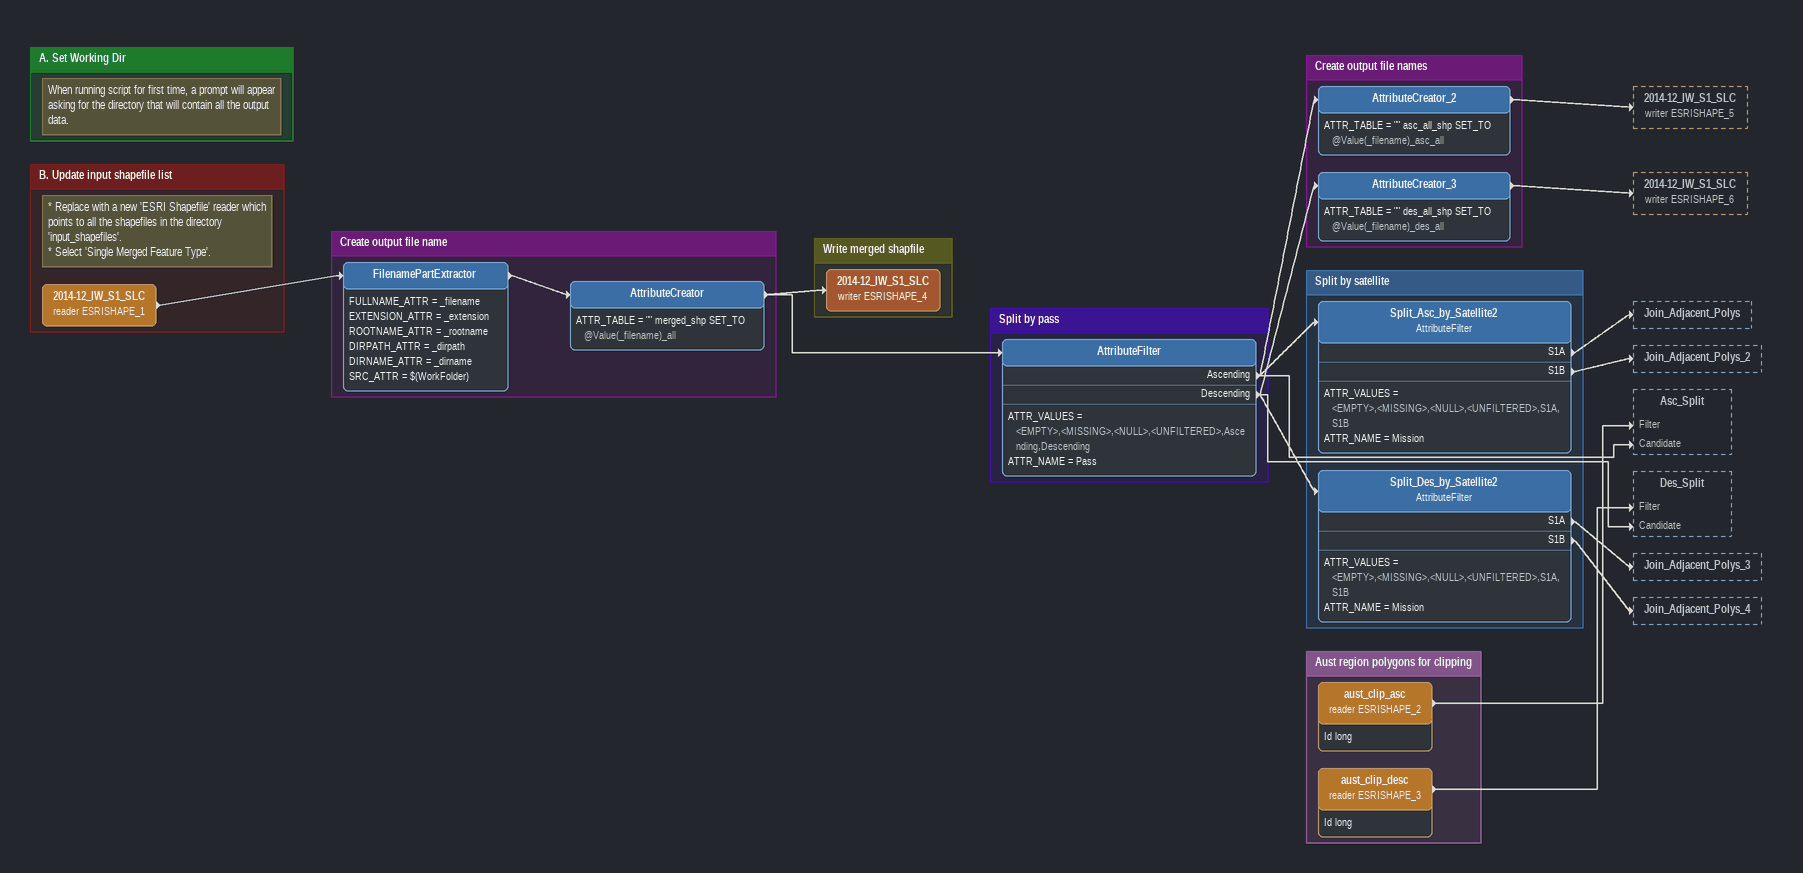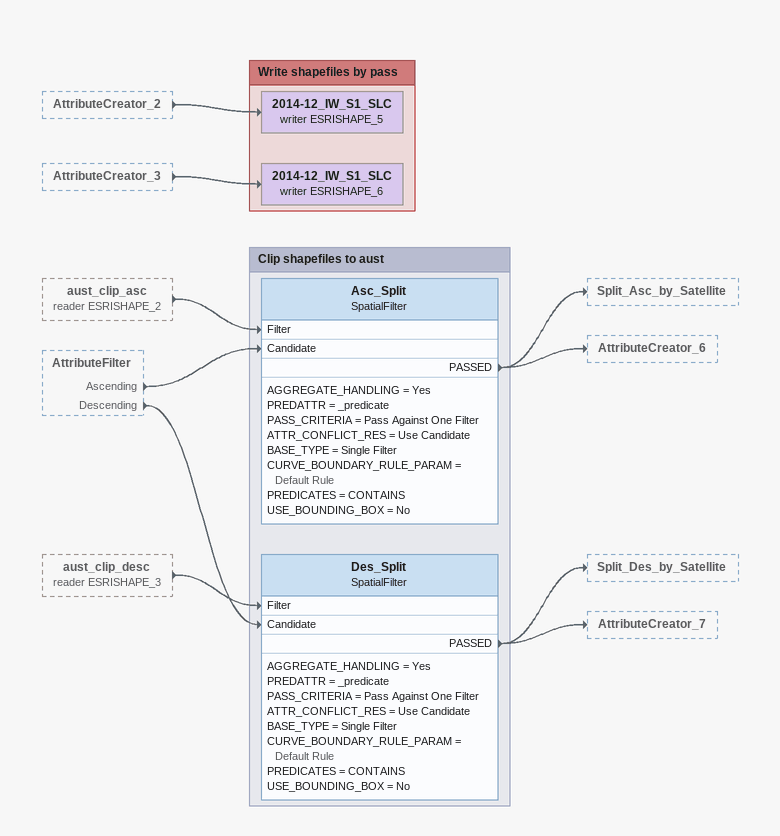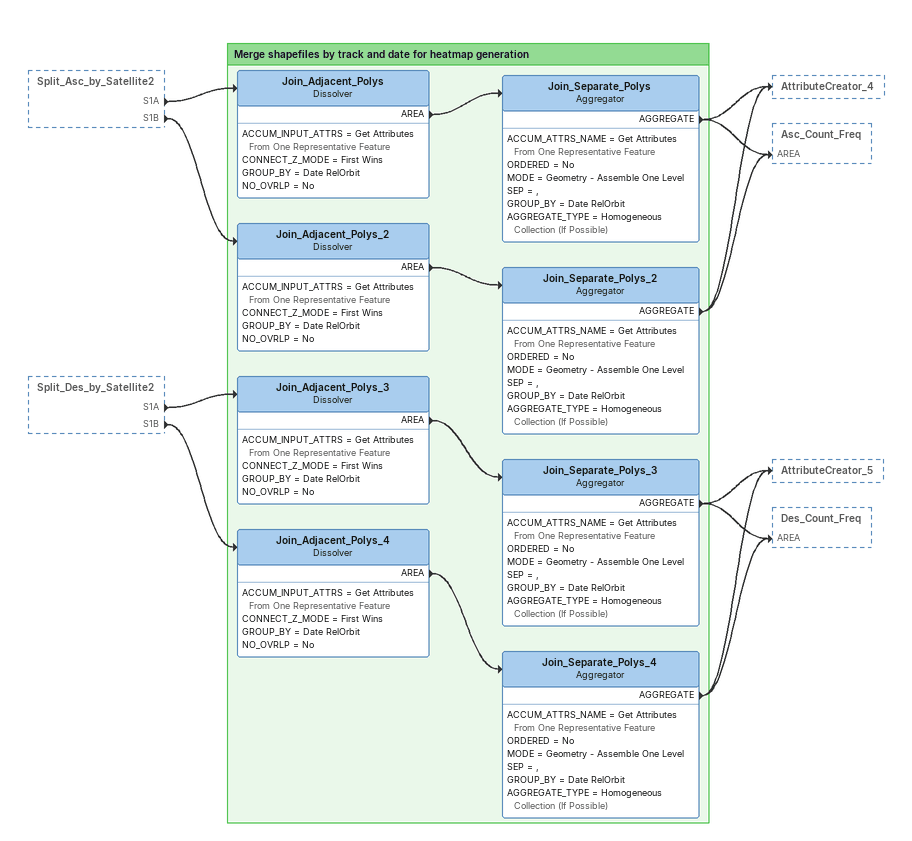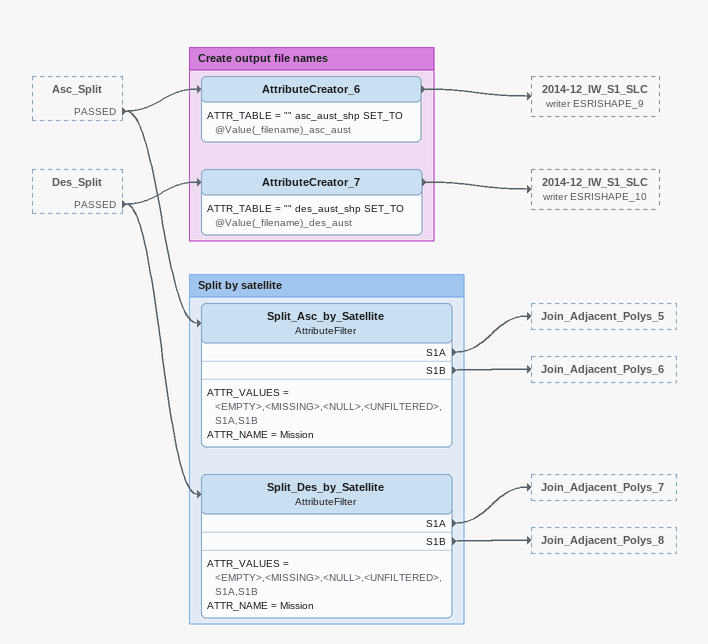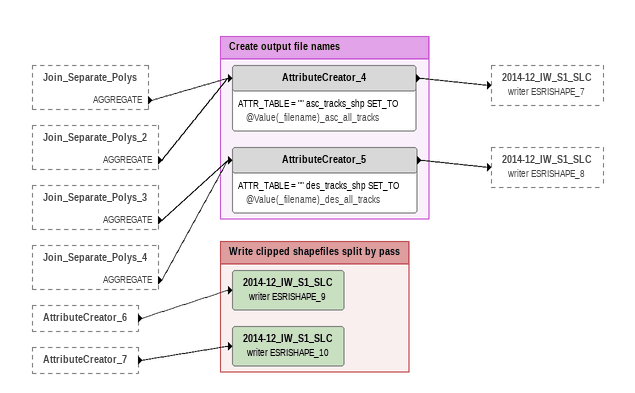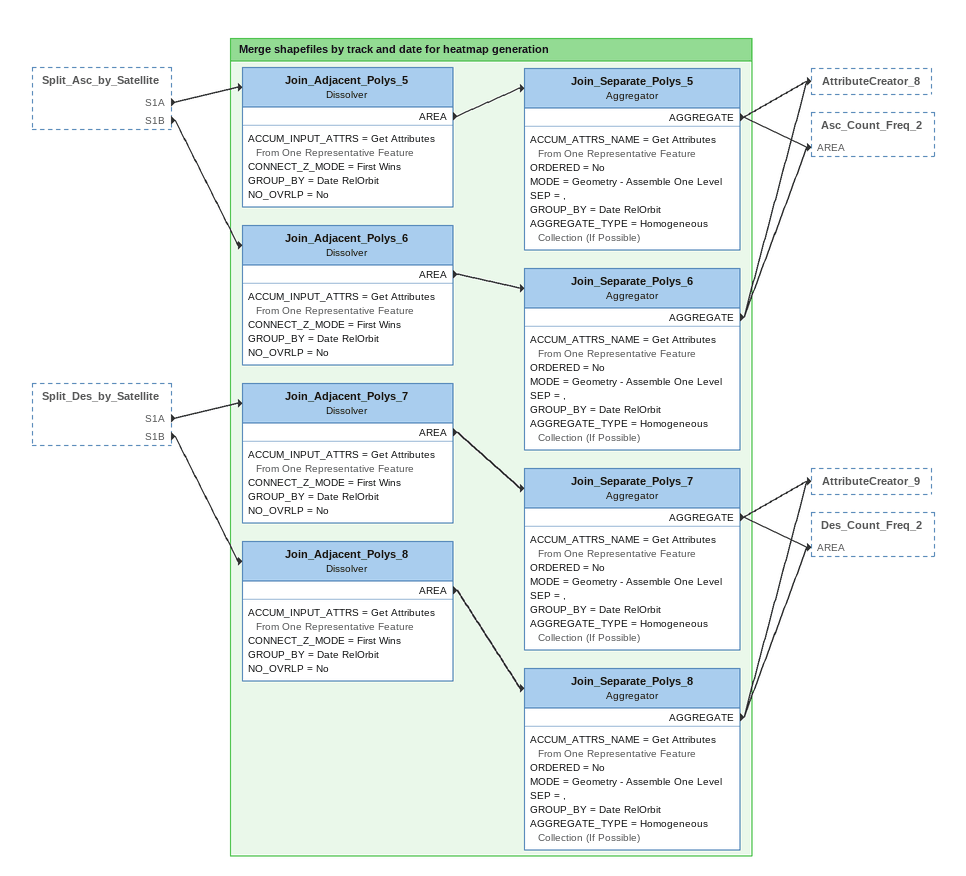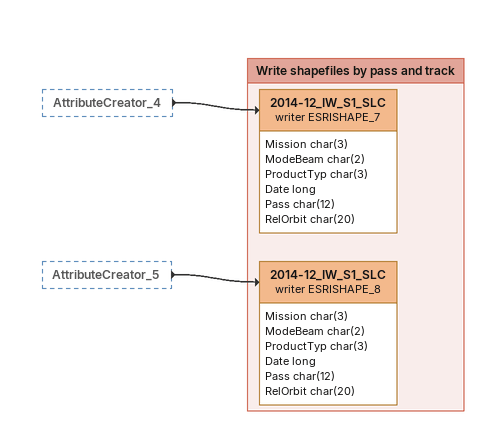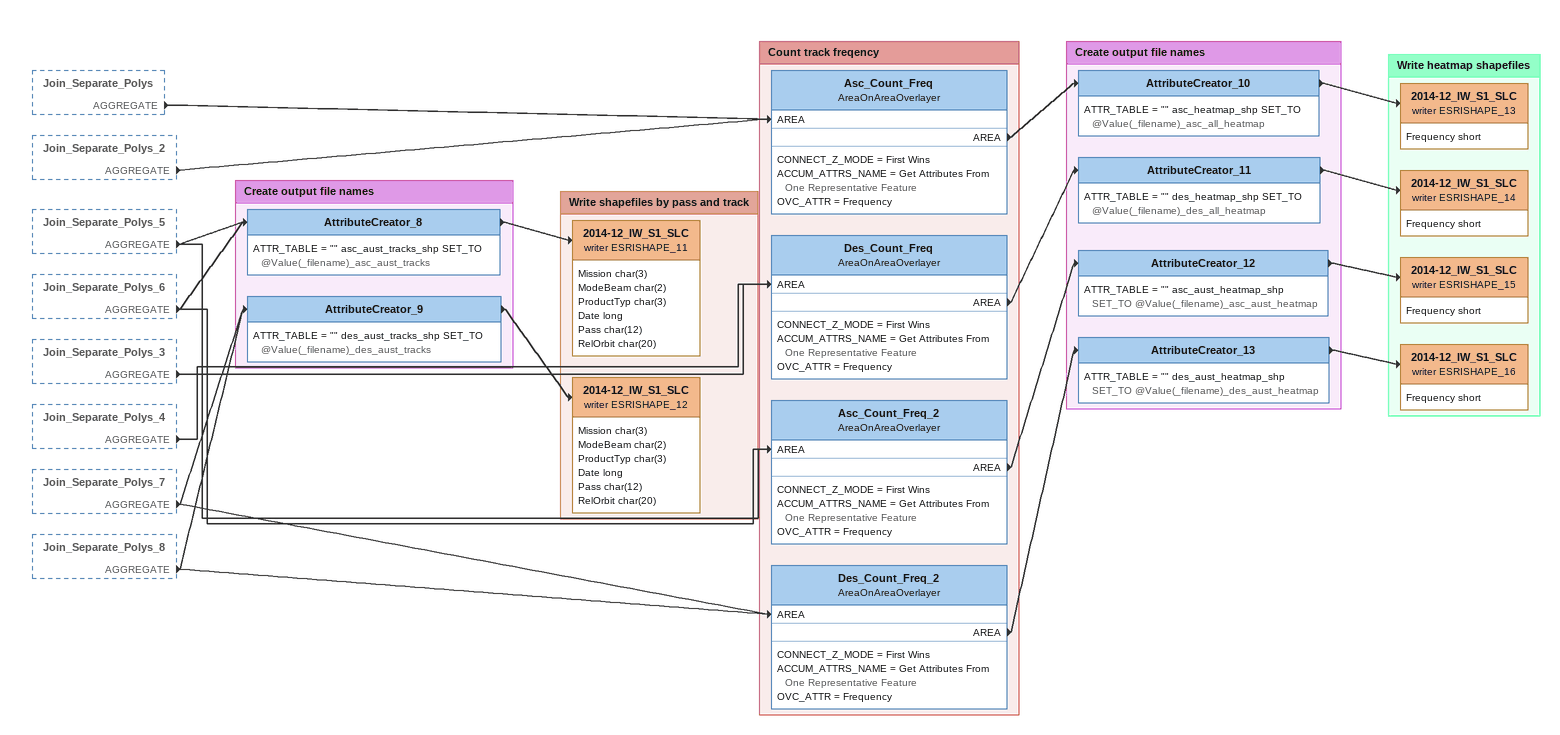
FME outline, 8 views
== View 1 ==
Bookmark: B. Update input shapefile list
Note: * Replace with a new 'ESRI Shapefile' reader which points to all the shapefiles in the directory 'input_shapefiles'. / * Select 'Single Merged Feature Type'.
2014-12_IW_S1_SLC (reader ESRISHAPE_1)
    -> FilenamePartExtractor

Bookmark: Create output file name
FilenamePartExtractor
    FULLNAME_ATTR = _filename
    EXTENSION_ATTR = _extension
    ROOTNAME_ATTR = _rootname
    DIRPATH_ATTR = _dirpath
    DIRNAME_ATTR = _dirname
    SRC_ATTR = $(WorkFolder)
    -> AttributeCreator
AttributeCreator
    ATTR_TABLE = "" merged_shp SET_TO @Value(_filename)_all
    -> 2014-12_IW_S1_SLC (writer ESRISHAPE_4)
    -> AttributeFilter

Bookmark: Write merged shapfile
2014-12_IW_S1_SLC (writer ESRISHAPE_4)

Bookmark: Split by pass
AttributeFilter
    ATTR_VALUES = <EMPTY>,<MISSING>,<NULL>,<UNFILTERED>,Ascending,Descending
    ATTR_NAME = Pass
    Ascending -> Asc_Split [Candidate]
    Ascending -> AttributeCreator_2
    Ascending -> Split_Asc_by_Satellite2
    Descending -> Des_Split [Candidate]
    Descending -> Split_Des_by_Satellite2
    Descending -> AttributeCreator_3

Bookmark: Create output file names
AttributeCreator_2
    ATTR_TABLE = "" asc_all_shp SET_TO @Value(_filename)_asc_all
    -> 2014-12_IW_S1_SLC (writer ESRISHAPE_5)
AttributeCreator_3
    ATTR_TABLE = "" des_all_shp SET_TO @Value(_filename)_des_all
    -> 2014-12_IW_S1_SLC (writer ESRISHAPE_6)

Bookmark: Split by satellite
Split_Asc_by_Satellite2: AttributeFilter
    ATTR_VALUES = <EMPTY>,<MISSING>,<NULL>,<UNFILTERED>,S1A,S1B
    ATTR_NAME = Mission
    S1A -> Join_Adjacent_Polys
    S1B -> Join_Adjacent_Polys_2
Split_Des_by_Satellite2: AttributeFilter
    ATTR_VALUES = <EMPTY>,<MISSING>,<NULL>,<UNFILTERED>,S1A,S1B
    ATTR_NAME = Mission
    S1A -> Join_Adjacent_Polys_3
    S1B -> Join_Adjacent_Polys_4

Bookmark: Aust region polygons for clipping
aust_clip_asc (reader ESRISHAPE_2)
    attributes: Id long
    -> Asc_Split [Filter]
aust_clip_desc (reader ESRISHAPE_3)
    attributes: Id long
    -> Des_Split [Filter]

Bookmark: A. Set Working Dir
Note: When running script for first time, a prompt will appear asking for the directory that will contain all the output data.

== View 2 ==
AttributeCreator_2 [outside]
    -> 2014-12_IW_S1_SLC (writer ESRISHAPE_5)
AttributeCreator_3 [outside]
    -> 2014-12_IW_S1_SLC (writer ESRISHAPE_6)
aust_clip_asc (reader ESRISHAPE_2) [outside]
    -> Asc_Split [Filter]
AttributeFilter [outside]
    Ascending -> Asc_Split [Candidate]
    Descending -> Des_Split [Candidate]
aust_clip_desc (reader ESRISHAPE_3) [outside]
    -> Des_Split [Filter]

Bookmark: Write shapefiles by pass
2014-12_IW_S1_SLC (writer ESRISHAPE_5)
2014-12_IW_S1_SLC (writer ESRISHAPE_6)

Bookmark: Clip shapefiles to aust
Asc_Split: SpatialFilter
    AGGREGATE_HANDLING = Yes
    PREDATTR = _predicate
    PASS_CRITERIA = Pass Against One Filter
    ATTR_CONFLICT_RES = Use Candidate
    BASE_TYPE = Single Filter
    CURVE_BOUNDARY_RULE_PARAM = Default Rule
    PREDICATES = CONTAINS
    USE_BOUNDING_BOX = No
    PASSED -> Split_Asc_by_Satellite
    PASSED -> AttributeCreator_6
Des_Split: SpatialFilter
    AGGREGATE_HANDLING = Yes
    PREDATTR = _predicate
    PASS_CRITERIA = Pass Against One Filter
    ATTR_CONFLICT_RES = Use Candidate
    BASE_TYPE = Single Filter
    CURVE_BOUNDARY_RULE_PARAM = Default Rule
    PREDICATES = CONTAINS
    USE_BOUNDING_BOX = No
    PASSED -> Split_Des_by_Satellite
    PASSED -> AttributeCreator_7

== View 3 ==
Split_Asc_by_Satellite2 [outside]
    S1A -> Join_Adjacent_Polys
    S1B -> Join_Adjacent_Polys_2
Split_Des_by_Satellite2 [outside]
    S1A -> Join_Adjacent_Polys_3
    S1B -> Join_Adjacent_Polys_4

Bookmark: Merge shapefiles by track and date for heatmap generation
Join_Adjacent_Polys: Dissolver
    ACCUM_INPUT_ATTRS = Get Attributes From One Representative Feature
    CONNECT_Z_MODE = First Wins
    GROUP_BY = Date RelOrbit
    NO_OVRLP = No
    AREA -> Join_Separate_Polys
Join_Separate_Polys: Aggregator
    ACCUM_ATTRS_NAME = Get Attributes From One Representative Feature
    ORDERED = No
    MODE = Geometry - Assemble One Level
    SEP = ,
    GROUP_BY = Date RelOrbit
    AGGREGATE_TYPE = Homogeneous Collection (If Possible)
    AGGREGATE -> AttributeCreator_4
    AGGREGATE -> Asc_Count_Freq [AREA]
Join_Adjacent_Polys_2: Dissolver
    ACCUM_INPUT_ATTRS = Get Attributes From One Representative Feature
    CONNECT_Z_MODE = First Wins
    GROUP_BY = Date RelOrbit
    NO_OVRLP = No
    AREA -> Join_Separate_Polys_2
Join_Separate_Polys_2: Aggregator
    ACCUM_ATTRS_NAME = Get Attributes From One Representative Feature
    ORDERED = No
    MODE = Geometry - Assemble One Level
    SEP = ,
    GROUP_BY = Date RelOrbit
    AGGREGATE_TYPE = Homogeneous Collection (If Possible)
    AGGREGATE -> AttributeCreator_4
    AGGREGATE -> Asc_Count_Freq [AREA]
Join_Adjacent_Polys_3: Dissolver
    ACCUM_INPUT_ATTRS = Get Attributes From One Representative Feature
    CONNECT_Z_MODE = First Wins
    GROUP_BY = Date RelOrbit
    NO_OVRLP = No
    AREA -> Join_Separate_Polys_3
Join_Separate_Polys_3: Aggregator
    ACCUM_ATTRS_NAME = Get Attributes From One Representative Feature
    ORDERED = No
    MODE = Geometry - Assemble One Level
    SEP = ,
    GROUP_BY = Date RelOrbit
    AGGREGATE_TYPE = Homogeneous Collection (If Possible)
    AGGREGATE -> AttributeCreator_5
    AGGREGATE -> Des_Count_Freq [AREA]
Join_Adjacent_Polys_4: Dissolver
    ACCUM_INPUT_ATTRS = Get Attributes From One Representative Feature
    CONNECT_Z_MODE = First Wins
    GROUP_BY = Date RelOrbit
    NO_OVRLP = No
    AREA -> Join_Separate_Polys_4
Join_Separate_Polys_4: Aggregator
    ACCUM_ATTRS_NAME = Get Attributes From One Representative Feature
    ORDERED = No
    MODE = Geometry - Assemble One Level
    SEP = ,
    GROUP_BY = Date RelOrbit
    AGGREGATE_TYPE = Homogeneous Collection (If Possible)
    AGGREGATE -> AttributeCreator_5
    AGGREGATE -> Des_Count_Freq [AREA]

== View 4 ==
Asc_Split [outside]
    PASSED -> Split_Asc_by_Satellite
    PASSED -> AttributeCreator_6
Des_Split [outside]
    PASSED -> Split_Des_by_Satellite
    PASSED -> AttributeCreator_7

Bookmark: Create output file names
AttributeCreator_6
    ATTR_TABLE = "" asc_aust_shp SET_TO @Value(_filename)_asc_aust
    -> 2014-12_IW_S1_SLC (writer ESRISHAPE_9)
AttributeCreator_7
    ATTR_TABLE = "" des_aust_shp SET_TO @Value(_filename)_des_aust
    -> 2014-12_IW_S1_SLC (writer ESRISHAPE_10)

Bookmark: Split by satellite
Split_Asc_by_Satellite: AttributeFilter
    ATTR_VALUES = <EMPTY>,<MISSING>,<NULL>,<UNFILTERED>,S1A,S1B
    ATTR_NAME = Mission
    S1A -> Join_Adjacent_Polys_5
    S1B -> Join_Adjacent_Polys_6
Split_Des_by_Satellite: AttributeFilter
    ATTR_VALUES = <EMPTY>,<MISSING>,<NULL>,<UNFILTERED>,S1A,S1B
    ATTR_NAME = Mission
    S1A -> Join_Adjacent_Polys_7
    S1B -> Join_Adjacent_Polys_8

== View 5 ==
Join_Separate_Polys [outside]
    AGGREGATE -> AttributeCreator_4
Join_Separate_Polys_2 [outside]
    AGGREGATE -> AttributeCreator_4
Join_Separate_Polys_3 [outside]
    AGGREGATE -> AttributeCreator_5
Join_Separate_Polys_4 [outside]
    AGGREGATE -> AttributeCreator_5
AttributeCreator_6 [outside]
    -> 2014-12_IW_S1_SLC (writer ESRISHAPE_9)
AttributeCreator_7 [outside]
    -> 2014-12_IW_S1_SLC (writer ESRISHAPE_10)

Bookmark: Create output file names
AttributeCreator_4
    ATTR_TABLE = "" asc_tracks_shp SET_TO @Value(_filename)_asc_all_tracks
    -> 2014-12_IW_S1_SLC (writer ESRISHAPE_7)
AttributeCreator_5
    ATTR_TABLE = "" des_tracks_shp SET_TO @Value(_filename)_des_all_tracks
    -> 2014-12_IW_S1_SLC (writer ESRISHAPE_8)

Bookmark: Write clipped shapefiles split by pass
2014-12_IW_S1_SLC (writer ESRISHAPE_9)
2014-12_IW_S1_SLC (writer ESRISHAPE_10)

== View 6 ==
Split_Asc_by_Satellite [outside]
    S1A -> Join_Adjacent_Polys_5
    S1B -> Join_Adjacent_Polys_6
Split_Des_by_Satellite [outside]
    S1A -> Join_Adjacent_Polys_7
    S1B -> Join_Adjacent_Polys_8

Bookmark: Merge shapefiles by track and date for heatmap generation
Join_Adjacent_Polys_5: Dissolver
    ACCUM_INPUT_ATTRS = Get Attributes From One Representative Feature
    CONNECT_Z_MODE = First Wins
    GROUP_BY = Date RelOrbit
    NO_OVRLP = No
    AREA -> Join_Separate_Polys_5
Join_Separate_Polys_5: Aggregator
    ACCUM_ATTRS_NAME = Get Attributes From One Representative Feature
    ORDERED = No
    MODE = Geometry - Assemble One Level
    SEP = ,
    GROUP_BY = Date RelOrbit
    AGGREGATE_TYPE = Homogeneous Collection (If Possible)
    AGGREGATE -> AttributeCreator_8
    AGGREGATE -> Asc_Count_Freq_2 [AREA]
Join_Adjacent_Polys_6: Dissolver
    ACCUM_INPUT_ATTRS = Get Attributes From One Representative Feature
    CONNECT_Z_MODE = First Wins
    GROUP_BY = Date RelOrbit
    NO_OVRLP = No
    AREA -> Join_Separate_Polys_6
Join_Separate_Polys_6: Aggregator
    ACCUM_ATTRS_NAME = Get Attributes From One Representative Feature
    ORDERED = No
    MODE = Geometry - Assemble One Level
    SEP = ,
    GROUP_BY = Date RelOrbit
    AGGREGATE_TYPE = Homogeneous Collection (If Possible)
    AGGREGATE -> AttributeCreator_8
    AGGREGATE -> Asc_Count_Freq_2 [AREA]
Join_Adjacent_Polys_7: Dissolver
    ACCUM_INPUT_ATTRS = Get Attributes From One Representative Feature
    CONNECT_Z_MODE = First Wins
    GROUP_BY = Date RelOrbit
    NO_OVRLP = No
    AREA -> Join_Separate_Polys_7
Join_Separate_Polys_7: Aggregator
    ACCUM_ATTRS_NAME = Get Attributes From One Representative Feature
    ORDERED = No
    MODE = Geometry - Assemble One Level
    SEP = ,
    GROUP_BY = Date RelOrbit
    AGGREGATE_TYPE = Homogeneous Collection (If Possible)
    AGGREGATE -> AttributeCreator_9
    AGGREGATE -> Des_Count_Freq_2 [AREA]
Join_Adjacent_Polys_8: Dissolver
    ACCUM_INPUT_ATTRS = Get Attributes From One Representative Feature
    CONNECT_Z_MODE = First Wins
    GROUP_BY = Date RelOrbit
    NO_OVRLP = No
    AREA -> Join_Separate_Polys_8
Join_Separate_Polys_8: Aggregator
    ACCUM_ATTRS_NAME = Get Attributes From One Representative Feature
    ORDERED = No
    MODE = Geometry - Assemble One Level
    SEP = ,
    GROUP_BY = Date RelOrbit
    AGGREGATE_TYPE = Homogeneous Collection (If Possible)
    AGGREGATE -> AttributeCreator_9
    AGGREGATE -> Des_Count_Freq_2 [AREA]

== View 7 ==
AttributeCreator_4 [outside]
    -> 2014-12_IW_S1_SLC (writer ESRISHAPE_7)
AttributeCreator_5 [outside]
    -> 2014-12_IW_S1_SLC (writer ESRISHAPE_8)

Bookmark: Write shapefiles by pass and track
2014-12_IW_S1_SLC (writer ESRISHAPE_7)
    attributes: Mission char(3), ModeBeam char(2), ProductTyp char(3), Date long, Pass char(12), RelOrbit char(20)
2014-12_IW_S1_SLC (writer ESRISHAPE_8)
    attributes: Mission char(3), ModeBeam char(2), ProductTyp char(3), Date long, Pass char(12), RelOrbit char(20)

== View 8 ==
Join_Separate_Polys [outside]
    AGGREGATE -> Asc_Count_Freq [AREA]
Join_Separate_Polys_2 [outside]
    AGGREGATE -> Asc_Count_Freq [AREA]
Join_Separate_Polys_5 [outside]
    AGGREGATE -> AttributeCreator_8
    AGGREGATE -> Asc_Count_Freq_2 [AREA]
Join_Separate_Polys_6 [outside]
    AGGREGATE -> AttributeCreator_8
    AGGREGATE -> Asc_Count_Freq_2 [AREA]
Join_Separate_Polys_3 [outside]
    AGGREGATE -> Des_Count_Freq [AREA]
Join_Separate_Polys_4 [outside]
    AGGREGATE -> Des_Count_Freq [AREA]
Join_Separate_Polys_7 [outside]
    AGGREGATE -> AttributeCreator_9
    AGGREGATE -> Des_Count_Freq_2 [AREA]
Join_Separate_Polys_8 [outside]
    AGGREGATE -> AttributeCreator_9
    AGGREGATE -> Des_Count_Freq_2 [AREA]

Bookmark: Count track freqency
Asc_Count_Freq: AreaOnAreaOverlayer
    CONNECT_Z_MODE = First Wins
    ACCUM_ATTRS_NAME = Get Attributes From One Representative Feature
    OVC_ATTR = Frequency
    AREA -> AttributeCreator_10
Des_Count_Freq: AreaOnAreaOverlayer
    CONNECT_Z_MODE = First Wins
    ACCUM_ATTRS_NAME = Get Attributes From One Representative Feature
    OVC_ATTR = Frequency
    AREA -> AttributeCreator_11
Asc_Count_Freq_2: AreaOnAreaOverlayer
    CONNECT_Z_MODE = First Wins
    ACCUM_ATTRS_NAME = Get Attributes From One Representative Feature
    OVC_ATTR = Frequency
    AREA -> AttributeCreator_12
Des_Count_Freq_2: AreaOnAreaOverlayer
    CONNECT_Z_MODE = First Wins
    ACCUM_ATTRS_NAME = Get Attributes From One Representative Feature
    OVC_ATTR = Frequency
    AREA -> AttributeCreator_13

Bookmark: Create output file names
AttributeCreator_10
    ATTR_TABLE = "" asc_heatmap_shp SET_TO @Value(_filename)_asc_all_heatmap
    -> 2014-12_IW_S1_SLC (writer ESRISHAPE_13)
AttributeCreator_11
    ATTR_TABLE = "" des_heatmap_shp SET_TO @Value(_filename)_des_all_heatmap
    -> 2014-12_IW_S1_SLC (writer ESRISHAPE_14)
AttributeCreator_12
    ATTR_TABLE = "" asc_aust_heatmap_shp SET_TO @Value(_filename)_asc_aust_heatmap
    -> 2014-12_IW_S1_SLC (writer ESRISHAPE_15)
AttributeCreator_13
    ATTR_TABLE = "" des_aust_heatmap_shp SET_TO @Value(_filename)_des_aust_heatmap
    -> 2014-12_IW_S1_SLC (writer ESRISHAPE_16)

Bookmark: Write heatmap shapefiles
2014-12_IW_S1_SLC (writer ESRISHAPE_13)
    attributes: Frequency short
2014-12_IW_S1_SLC (writer ESRISHAPE_14)
    attributes: Frequency short
2014-12_IW_S1_SLC (writer ESRISHAPE_15)
    attributes: Frequency short
2014-12_IW_S1_SLC (writer ESRISHAPE_16)
    attributes: Frequency short

Bookmark: Create output file names
AttributeCreator_8
    ATTR_TABLE = "" asc_aust_tracks_shp SET_TO @Value(_filename)_asc_aust_tracks
    -> 2014-12_IW_S1_SLC (writer ESRISHAPE_11)
AttributeCreator_9
    ATTR_TABLE = "" des_aust_tracks_shp SET_TO @Value(_filename)_des_aust_tracks
    -> 2014-12_IW_S1_SLC (writer ESRISHAPE_12)

Bookmark: Write shapefiles by pass and track
2014-12_IW_S1_SLC (writer ESRISHAPE_11)
    attributes: Mission char(3), ModeBeam char(2), ProductTyp char(3), Date long, Pass char(12), RelOrbit char(20)
2014-12_IW_S1_SLC (writer ESRISHAPE_12)
    attributes: Mission char(3), ModeBeam char(2), ProductTyp char(3), Date long, Pass char(12), RelOrbit char(20)
